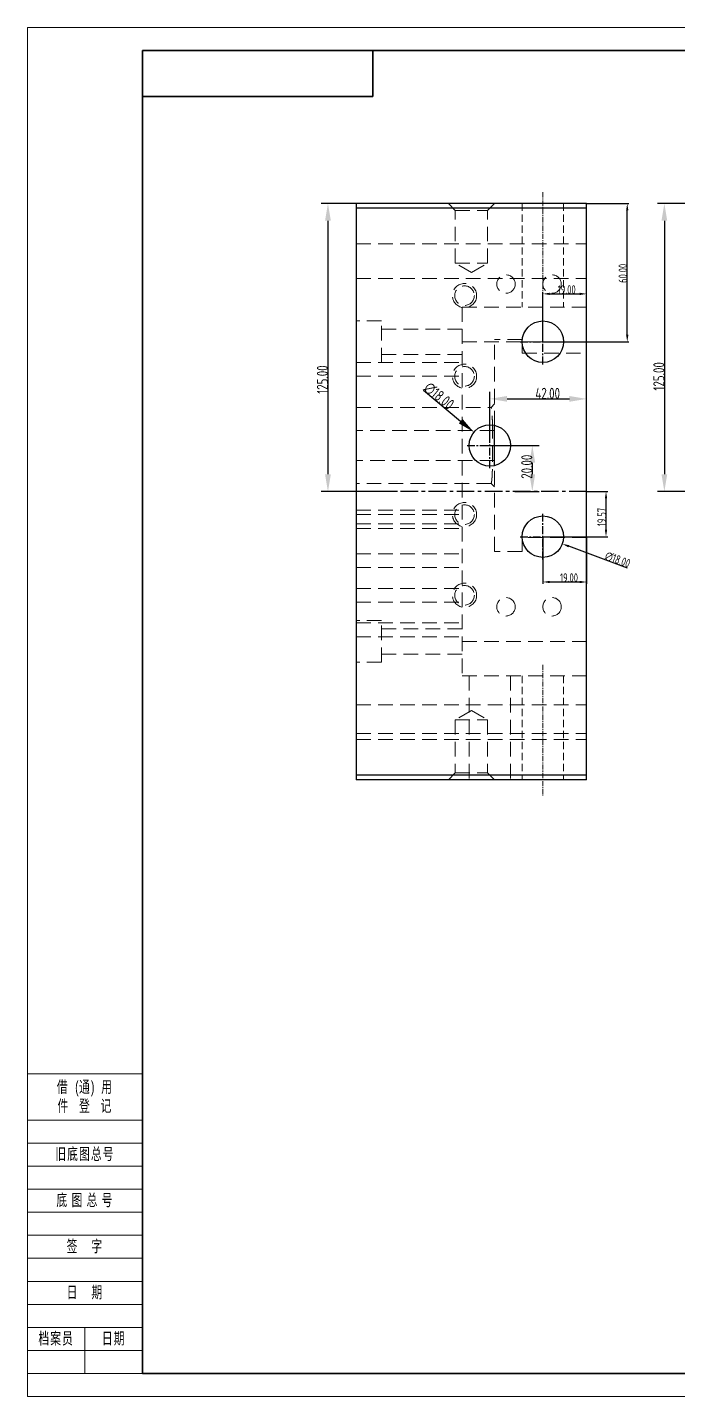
# Model space of a CAD drawing. Header units: millimetres. Extents: x 877 to 3677, y 1642 to 2236.
# Drawn here: x 1812 to 2094, y 1642 to 2236 of the extents above; entities that cross this region are included whole.
import ezdxf
from ezdxf.enums import TextEntityAlignment as Align

# ---------------------------------------------------------------- set-up
doc = ezdxf.new("R2010")
doc.units = ezdxf.units.MM
doc.linetypes.add('CENTER', pattern=[0.6, 0.375, -0.075, 0.075, -0.075])
doc.linetypes.add('HIDDEN', pattern=[9.525, 6.35, -3.175])
doc.layers.get('Defpoints').update_dxf_attribs({"lineweight": 5})
for name, color, linetype, lineweight in [('cool', 153, 'HIDDEN', 9), ('DEFAULT_2', 8, 'HIDDEN', 18), ('dim', 82, 'Continuous', 9), ('文字层', 3, 'Continuous', 18), ('粗实线', 7, 'Continuous', 30), ('粗实线层', 7, 'Continuous', 35), ('细实线层', 7, 'Continuous', 18)]:
    doc.layers.add(name, color=color, linetype=linetype, lineweight=lineweight)
doc.styles.add('标准', font='FSGB2312.ttf', dxfattribs={"width": 0.667})
doc.styles.add('标注', font='isocp.shx', dxfattribs={"width": 0.8, "bigfont": 'hztxt.shx'})
doc.dimstyles.new('副本 a4', dxfattribs={"dimscale": 1.5, "dimtxt": 3.2, "dimasz": 5, "dimexe": 2, "dimexo": 0, "dimgap": 0, "dimtad": 1, "dimzin": 0, "dimdsep": 46, "dimtxsty": '标注', "dimcen": 0, "dimdle": 3, "dimclrd": 4, "dimclre": 4, "dimclrt": 6, "dimazin": 0, "dimtfac": 1, "dimtofl": 0, "dimtmove": 0, "dimatfit": 3, "dimfxl": 0, "dimtolj": 1, "dimarcsym": 0})

# ---------------------------------------------------------------- blocks, each defined once
blk = doc.blocks.new('A3图框')
at = {"layer": '粗实线层'}
for p, q in [((-185, 143.5), (-185, -143.5)), ((205, 143.5), (-185, 143.5)), ((-135, 143.5), (-135, 133.5)), ((-135, 133.5), (-185, 133.5)), ((-185, -143.5), (205, -143.5))]:
    blk.add_line(p, q, dxfattribs=at)
at = {"layer": '细实线层'}
for p, q in [((-210, 148.5), (-210, -148.5)), ((210, 148.5), (-210, 148.5)), ((-210, -78.5), (-185, -78.5)), ((-210, -88.5), (-185, -88.5)), ((-210, -93.5), (-185, -93.5)), ((-210, -98.5), (-185, -98.5)), ((-210, -103.5), (-185, -103.5)), ((-210, -108.5), (-185, -108.5)), ((-210, -113.5), (-185, -113.5)), ((-210, -118.5), (-185, -118.5)), ((-210, -123.5), (-185, -123.5)), ((-210, -128.5), (-185, -128.5)), ((-210, -133.5), (-185, -133.5)), ((-197.5, -143.5), (-197.5, -133.5)), ((-210, -138.5), (-185, -138.5)), ((-210, -143.5), (-185, -143.5)), ((-210, -148.5), (210, -148.5))]:
    blk.add_line(p, q, dxfattribs=at)
at = {"layer": '文字层', "attachment_point": 5, "line_spacing_factor": 0.963108, "style": '标准'}
for s, insert, char_height, width in [('\\T1.1;借  (通)  用\\P件   登   记', (-197.5, -83.5), 2.5694, 48), ('\\T1.1;旧底图总号', (-197.5, -96), 2.5694, 48), ('\\T1.1;底 图 总 号', (-197.5, -106), 2.5694, 48), ('\\T1.1;签    字', (-197.5, -116), 2.5694, 48), ('\\T1.1;日    期', (-197.5, -126), 2.5694, 48), ('\\T1.1;档案员', (-203.75, -136), 2.569, 23), ('\\T1.1;日期', (-191.25, -136), 2.569, 23)]:
    blk.add_mtext(s, dxfattribs=dict(at, insert=insert, char_height=char_height, width=width))
at = {"layer": '文字层', "style": '标准', "width": 0.667}
blk.add_attdef('图纸编号', text='', height=5.19, rotation=180, dxfattribs=at).set_placement((-160, 138.5), align=Align.MIDDLE_CENTER)
for tag, p in [('登记', (-197.5, -91)), ('旧底图总号', (-197.5, -101)), ('底图总号', (-197.5, -111)), ('签字', (-197.5, -121)), ('签字日期', (-197.5, -131)), ('档案员', (-203.75, -141)), ('日期', (-191.25, -141))]:
    blk.add_attdef(tag, text='', height=2.6, dxfattribs=at).set_placement(p, align=Align.MIDDLE_CENTER)
blk = doc.blocks.new('A3A-C-Mechanical')
blk.add_blockref('A3图框', (0, 0))
blk = doc.blocks.new('*D278')
at = {"layer": 'Defpoints', "color": 0, "transparency": 16777216}
for p in [(2009.63, 2054.34), (2023.18, 2034.34), (2030.7, 2034.34)]:
    blk.add_point(p, dxfattribs=at)
at = {"layer": '粗实线', "color": 4, "lineweight": -2, "transparency": 16777216}
for p, q in [((2009.63, 2054.34), (2033.7, 2054.34)), ((2030.7, 2046.84), (2030.7, 2041.84)), ((2023.18, 2034.34), (2033.7, 2034.34))]:
    blk.add_line(p, q, dxfattribs=at)
at = {"layer": '粗实线', "color": 4, "transparency": 16777216}
for points in [[(2029.45, 2046.84), (2031.95, 2046.84), (2030.7, 2054.34)], [(2029.45, 2041.84), (2031.95, 2041.84), (2030.7, 2034.34)]]:
    blk.add_solid(points, dxfattribs=at)
at = {"layer": '粗实线', "color": 6, "transparency": 16777216, "insert": (2028.3, 2045.11), "char_height": 4.8, "attachment_point": 5, "rotation": 90, "style": '标注'}
blk.add_mtext('\\A1;20.00', dxfattribs=at)
blk = doc.blocks.new('*D279')
at = {"layer": 'Defpoints', "color": 0, "transparency": 16777216}
for p in [(2054.28, 2074.55), (2054.28, 2071.57), (2012.28, 2057.12)]:
    blk.add_point(p, dxfattribs=at)
at = {"layer": '粗实线', "color": 4, "lineweight": -2, "transparency": 16777216}
for p, q in [((2012.28, 2057.12), (2012.28, 2077.55)), ((2019.78, 2074.55), (2046.78, 2074.55)), ((2054.28, 2071.57), (2054.28, 2077.55))]:
    blk.add_line(p, q, dxfattribs=at)
at = {"layer": '粗实线', "color": 4, "transparency": 16777216}
for points in [[(2019.78, 2075.8), (2019.78, 2073.3), (2012.28, 2074.55)], [(2046.78, 2075.8), (2046.78, 2073.3), (2054.28, 2074.55)]]:
    blk.add_solid(points, dxfattribs=at)
at = {"layer": '粗实线', "color": 6, "transparency": 16777216, "insert": (2037.38, 2076.95), "char_height": 4.8, "attachment_point": 5, "style": '标注'}
blk.add_mtext('\\A1;42.00', dxfattribs=at)
blk = doc.blocks.new('*D280')
at = {"layer": 'Defpoints', "color": 0, "transparency": 16777216}
for p in [(2005.36, 2060.09), (2019.2, 2048.59)]:
    blk.add_point(p, dxfattribs=at)
at = {"layer": '粗实线', "color": 4, "lineweight": -2, "transparency": 16777216}
blk.add_line((1983.48, 2078.27), (1999.59, 2064.88), dxfattribs=at)
at = {"layer": '粗实线', "color": 4, "transparency": 16777216}
blk.add_solid([(2000.39, 2065.84), (1998.79, 2063.92), (2005.36, 2060.09)], dxfattribs=at)
at = {"layer": '粗实线', "color": 6, "transparency": 16777216, "insert": (1990.18, 2075.82), "char_height": 4.8, "attachment_point": 5, "rotation": 320.27769, "style": '标注'}
blk.add_mtext('\\A1;∅18.00', dxfattribs=at)
blk = doc.blocks.new('*D281')
at = {"layer": 'Defpoints', "color": 0, "transparency": 16777216}
for p in [(1972.15, 2159.34), (1941.98, 2034.34), (1972.15, 2034.34)]:
    blk.add_point(p, dxfattribs=at)
at = {"layer": '粗实线', "color": 4, "lineweight": -2, "transparency": 16777216}
for p, q in [((1972.15, 2159.34), (1938.98, 2159.34)), ((1941.98, 2151.84), (1941.98, 2041.84)), ((1972.15, 2034.34), (1938.98, 2034.34))]:
    blk.add_line(p, q, dxfattribs=at)
at = {"layer": '粗实线', "color": 4, "transparency": 16777216}
for points in [[(1940.73, 2151.84), (1943.23, 2151.84), (1941.98, 2159.34)], [(1940.73, 2041.84), (1943.23, 2041.84), (1941.98, 2034.34)]]:
    blk.add_solid(points, dxfattribs=at)
at = {"layer": '粗实线', "color": 6, "transparency": 16777216, "insert": (1939.58, 2082.92), "char_height": 4.8, "attachment_point": 5, "rotation": 90, "style": '标注'}
blk.add_mtext('\\A1;125.00', dxfattribs=at)
blk = doc.blocks.new('*D284')
at = {"layer": 'Defpoints', "color": 0, "transparency": 16777216}
for p in [(2114.81, 2159.34), (2088.02, 2034.34), (2107.51, 2034.34)]:
    blk.add_point(p, dxfattribs=at)
at = {"layer": '粗实线', "color": 4, "lineweight": -2, "transparency": 16777216}
for p, q in [((2114.81, 2159.34), (2085.02, 2159.34)), ((2088.02, 2151.84), (2088.02, 2041.84)), ((2107.51, 2034.34), (2085.02, 2034.34))]:
    blk.add_line(p, q, dxfattribs=at)
at = {"layer": '粗实线', "color": 4, "transparency": 16777216}
for points in [[(2086.77, 2151.84), (2089.27, 2151.84), (2088.02, 2159.34)], [(2086.77, 2041.84), (2089.27, 2041.84), (2088.02, 2034.34)]]:
    blk.add_solid(points, dxfattribs=at)
at = {"layer": '粗实线', "color": 6, "transparency": 16777216, "insert": (2085.62, 2084.32), "char_height": 4.8, "attachment_point": 5, "rotation": 90, "style": '标注'}
blk.add_mtext('\\A1;125.00', dxfattribs=at)
blk = doc.blocks.new('*D352')
at = {"layer": 'Defpoints', "color": 0, "transparency": 16777216}
for p in [(2054.28, 2034.34), (2062.69, 2034.34), (2035.28, 2014.77)]:
    blk.add_point(p, dxfattribs=at)
at = {"layer": 'dim', "color": 4, "linetype": 'Continuous', "lineweight": -2, "transparency": 16777216}
for p, q in [((2054.28, 2034.34), (2063.44, 2034.34)), ((2062.69, 2017.77), (2062.69, 2031.34)), ((2035.28, 2014.77), (2063.44, 2014.77))]:
    blk.add_line(p, q, dxfattribs=at)
at = {"layer": 'dim', "color": 4, "transparency": 16777216}
for points in [[(2062.19, 2031.34), (2063.19, 2031.34), (2062.69, 2034.34)], [(2062.19, 2017.77), (2063.19, 2017.77), (2062.69, 2014.77)]]:
    blk.add_solid(points, dxfattribs=at)
at = {"layer": 'dim', "color": 6, "transparency": 16777216, "insert": (2060.81, 2023.29), "char_height": 3.75, "attachment_point": 5, "rotation": 90, "style": '标注'}
blk.add_mtext('\\A1;19.57', dxfattribs=at)
blk = doc.blocks.new('*D353')
at = {"layer": 'Defpoints', "color": 0, "transparency": 16777216}
for p in [(2035.28, 2014.77), (2054.28, 2014.77), (2054.28, 1995.11)]:
    blk.add_point(p, dxfattribs=at)
at = {"layer": 'dim', "color": 4, "linetype": 'Continuous', "lineweight": -2, "transparency": 16777216}
for p, q in [((2035.28, 2014.77), (2035.28, 1994.36)), ((2054.28, 2014.77), (2054.28, 1994.36)), ((2038.28, 1995.11), (2051.28, 1995.11))]:
    blk.add_line(p, q, dxfattribs=at)
at = {"layer": 'dim', "color": 4, "transparency": 16777216}
for points in [[(2038.28, 1995.61), (2038.28, 1994.61), (2035.28, 1995.11)], [(2051.28, 1995.61), (2051.28, 1994.61), (2054.28, 1995.11)]]:
    blk.add_solid(points, dxfattribs=at)
at = {"layer": 'dim', "color": 6, "transparency": 16777216, "insert": (2046.62, 1996.99), "char_height": 3.75, "attachment_point": 5, "style": '标注'}
blk.add_mtext('\\A1;19.00', dxfattribs=at)
blk = doc.blocks.new('*D354')
at = {"layer": 'Defpoints', "color": 0, "transparency": 16777216}
for p in [(2026.84, 2017.9), (2043.72, 2011.64)]:
    blk.add_point(p, dxfattribs=at)
at = {"layer": 'dim', "color": 4, "linetype": 'Continuous', "lineweight": -2, "transparency": 16777216}
blk.add_line((2071.98, 2001.17), (2046.53, 2010.6), dxfattribs=at)
at = {"layer": 'dim', "color": 4, "transparency": 16777216}
blk.add_solid([(2046.71, 2011.07), (2046.36, 2010.13), (2043.72, 2011.64)], dxfattribs=at)
at = {"layer": 'dim', "color": 6, "transparency": 16777216, "insert": (2067.71, 2004.76), "char_height": 3.75, "attachment_point": 5, "rotation": 339.67404, "style": '标注'}
blk.add_mtext('\\A1;∅18.00', dxfattribs=at)
blk = doc.blocks.new('*D357')
at = {"layer": 'Defpoints', "color": 0, "transparency": 16777216}
for p in [(2054.28, 2120.1), (2035.28, 2099.34), (2054.28, 2099.34)]:
    blk.add_point(p, dxfattribs=at)
at = {"layer": 'dim', "color": 4, "linetype": 'Continuous', "lineweight": -2, "transparency": 16777216}
for p, q in [((2035.28, 2099.34), (2035.28, 2120.85)), ((2054.28, 2099.34), (2054.28, 2120.85)), ((2038.28, 2120.1), (2051.28, 2120.1))]:
    blk.add_line(p, q, dxfattribs=at)
at = {"layer": 'dim', "color": 4, "transparency": 16777216}
for points in [[(2038.28, 2120.6), (2038.28, 2119.6), (2035.28, 2120.1)], [(2051.28, 2120.6), (2051.28, 2119.6), (2054.28, 2120.1)]]:
    blk.add_solid(points, dxfattribs=at)
at = {"layer": 'dim', "color": 6, "transparency": 16777216, "insert": (2045.61, 2121.97), "char_height": 3.75, "attachment_point": 5, "style": '标注'}
blk.add_mtext('\\A1;19.00', dxfattribs=at)
blk = doc.blocks.new('*D359')
at = {"layer": 'Defpoints', "color": 0, "transparency": 16777216}
for p in [(2054.28, 2159.34), (2071.91, 2159.34), (2035.28, 2099.34)]:
    blk.add_point(p, dxfattribs=at)
at = {"layer": 'dim', "color": 4, "linetype": 'Continuous', "lineweight": -2, "transparency": 16777216}
for p, q in [((2054.28, 2159.34), (2072.66, 2159.34)), ((2071.91, 2102.34), (2071.91, 2156.34)), ((2035.28, 2099.34), (2072.66, 2099.34))]:
    blk.add_line(p, q, dxfattribs=at)
at = {"layer": 'dim', "color": 4, "transparency": 16777216}
for points in [[(2071.41, 2156.34), (2072.41, 2156.34), (2071.91, 2159.34)], [(2071.41, 2102.34), (2072.41, 2102.34), (2071.91, 2099.34)]]:
    blk.add_solid(points, dxfattribs=at)
at = {"layer": 'dim', "color": 6, "transparency": 16777216, "insert": (2070.03, 2129.01), "char_height": 3.75, "attachment_point": 5, "rotation": 90, "style": '标注'}
blk.add_mtext('\\A1;60.00', dxfattribs=at)

msp = doc.modelspace()

# ---------------------------------------------------------------- linework, layer by layer
at = {"color": 7, "linetype": 'Continuous'}
for p, q in [((1954.28, 2159.339), (1954.28, 1909.339)), ((2054.28, 2159.339), (1954.28, 2159.339)), ((2054.28, 2157.339), (1954.28, 2157.339)), ((2054.28, 1909.339), (2054.28, 2159.339)), ((2014.28, 2045.602), (2014.28, 2063.075)), ((2054.28, 1997.553), (2054.13, 1997.553)), ((2054.13, 1997.553), (2054.13, 1987.553)), ((2054.28, 1987.553), (2054.13, 1987.553)), ((2054.28, 1911.339), (1954.28, 1911.339)), ((2054.28, 1909.339), (1954.28, 1909.339))]:
    msp.add_line(p, q, dxfattribs=at)
at = {"color": 1, "linetype": 'CENTER', "ltscale": 9.144}
for p, q in [((2035.28, 2089.439), (2035.28, 2109.239)), ((2025.38, 2099.339), (2045.18, 2099.339)), ((2012.28, 2044.439), (2012.28, 2064.239)), ((2002.38, 2054.339), (2022.18, 2054.339)), ((2035.28, 2004.87), (2035.28, 2024.67)), ((2025.38, 2014.77), (2045.18, 2014.77))]:
    msp.add_line(p, q, dxfattribs=at)
at = {"color": 1, "linetype": 'CENTER', "ltscale": 20.32}
msp.add_line((2054.28, 2034.339), (1954.28, 2034.339), dxfattribs=at)
at = {"color": 7, "linetype": 'Continuous'}
for centre in [(2035.28, 2099.339), (2012.28, 2054.339), (2035.28, 2014.77)]:
    msp.add_circle(centre, 9, dxfattribs=at)
at = {"layer": 'cool', "color": 1, "linetype": 'CENTER', "ltscale": 6}
for p, q in [((2035.28, 2164.164), (2035.28, 2107.319)), ((2035.28, 1959.164), (2035.28, 1902.319))]:
    msp.add_line(p, q, dxfattribs=at)
at = {"layer": 'cool', "linetype": 'HIDDEN', "ltscale": 0.5}
for p, q in [((2026.28, 2159.339), (2026.28, 2114.339)), ((2044.28, 2159.339), (2044.28, 2114.339)), ((2026.28, 1954.339), (2026.28, 1909.339)), ((2044.28, 1954.339), (2044.28, 1909.339))]:
    msp.add_line(p, q, dxfattribs=at)
at = {"layer": 'DEFAULT_2', "color": 8, "linetype": 'HIDDEN'}
for p, q in [((1997.28, 2156.339), (1994.28, 2159.339)), ((1997.28, 2133.38), (1997.28, 2156.339)), ((1997.28, 2156.339), (2011.28, 2156.339)), ((2011.28, 2156.339), (2014.28, 2159.339)), ((2011.28, 2133.38), (2011.28, 2156.339)), ((2054.13, 2159.339), (2054.13, 2114.339)), ((1954.28, 2141.839), (2054.28, 2141.839)), ((1997.28, 2133.38), (2011.28, 2133.38)), ((2004.28, 2129.339), (1997.28, 2133.38)), ((2004.28, 2129.339), (2011.28, 2133.38)), ((1954.28, 2126.839), (2054.28, 2126.839)), ((2000.28, 2114.339), (2000.28, 1954.339)), ((2000.28, 2114.339), (2054.28, 2114.339)), ((1965.28, 2108.339), (1954.28, 2108.339)), ((1965.28, 2090.339), (1965.28, 2108.339)), ((1965.28, 2104.839), (2000.28, 2104.839)), ((2054.28, 2099.339), (2000.28, 2099.339)), ((2014.28, 2063.075), (2014.28, 2100.339)), ((2026.28, 2100.339), (2014.28, 2100.339)), ((2026.28, 2100.339), (2026.28, 2094.339)), ((1965.28, 2093.839), (2000.28, 2093.839)), ((2026.28, 2094.339), (2054.28, 2094.339)), ((1954.28, 2090.339), (2000.28, 2090.34)), ((1954.28, 2084.34), (2000.28, 2084.34)), ((1954.28, 2070.839), (2012.78, 2070.839)), ((2014.28, 2072.339), (2012.78, 2070.839)), ((2014.28, 2060.839), (1954.28, 2060.839)), ((2013.414, 2047.839), (2013.414, 2060.839)), ((2014.28, 2047.839), (1954.28, 2047.839)), ((2014.28, 2008.339), (2014.28, 2045.602)), ((2012.78, 2037.839), (1954.28, 2037.839)), ((2014.28, 2036.339), (2012.78, 2037.839)), ((1954.28, 2026.339), (2000.28, 2026.339)), ((1954.28, 2024.337), (2000.28, 2024.337)), ((1954.28, 2020.339), (2000.28, 2020.339)), ((1954.28, 2018.337), (2000.28, 2018.337)), ((2054.28, 2014.339), (2026.28, 2014.339)), ((2026.28, 2014.339), (2026.28, 2008.339)), ((2026.28, 2008.339), (2014.28, 2008.339)), ((1954.28, 2007.339), (2000.28, 2007.339)), ((1954.28, 2001.339), (2000.28, 2001.339)), ((1954.28, 1992.339), (2000.28, 1992.339)), ((1954.28, 1986.339), (2000.28, 1986.339)), ((1965.28, 1978.339), (1954.28, 1978.339)), ((1965.28, 1960.339), (1965.28, 1978.339)), ((1954.28, 1977.339), (2000.28, 1977.339)), ((1965.28, 1974.839), (2000.28, 1974.839)), ((1954.28, 1971.339), (2000.28, 1971.339)), ((2054.28, 1969.339), (2000.28, 1969.339)), ((1965.28, 1960.339), (1954.28, 1960.339)), ((1965.28, 1963.839), (2000.28, 1963.839)), ((2054.28, 1954.339), (2000.28, 1954.339)), ((2003.28, 1954.339), (2003.28, 1909.339)), ((2021.28, 1954.339), (2021.28, 1909.339)), ((1954.28, 1941.839), (2054.28, 1941.839)), ((2004.28, 1939.339), (1997.28, 1935.297)), ((2004.28, 1939.339), (2011.28, 1935.297)), ((1997.28, 1935.297), (2011.28, 1935.297)), ((1997.28, 1935.297), (1997.28, 1912.339)), ((2011.28, 1935.297), (2011.28, 1912.339)), ((1954.28, 1929.339), (2054.28, 1929.339)), ((1954.28, 1926.839), (2054.28, 1926.839)), ((1997.28, 1912.339), (1994.28, 1909.339)), ((1997.28, 1912.339), (2011.28, 1912.339)), ((2011.28, 1912.339), (2014.28, 1909.339))]:
    msp.add_line(p, q, dxfattribs=at)
for centre, radius in [((2019.28, 2124.339), 4), ((2039.28, 2124.339), 4), ((2001.28, 2119.339), 5.25), ((2001.28, 2119.339), 4.25), ((2001.28, 2084.339), 5.25), ((2001.28, 2084.339), 4.25), ((2001.28, 2024.339), 5.25), ((2001.28, 2024.339), 4.25), ((2001.28, 1989.339), 5.25), ((2001.28, 1989.339), 4.25), ((2019.28, 1984.339), 4), ((2039.28, 1984.339), 4)]:
    msp.add_circle(centre, radius, dxfattribs=at)
for points, knots in [([(2013.414, 2060.839), (2013.412, 2061.532), (2013.405, 2062.88), (2013.366, 2064.815), (2013.305, 2066.552), (2013.226, 2068.027), (2013.144, 2069.072), (2013.07, 2069.747), (2013.017, 2070.13), (2012.964, 2070.428), (2012.904, 2070.646), (2012.856, 2070.773), (2012.803, 2070.839), (2012.78, 2070.839)], [0, 0, 0, 0, 0.2064637, 0.4017914, 0.5765593, 0.7245486, 0.8419427, 0.8885427, 0.9269244, 0.9570825, 0.9790784, 0.9930945, 1, 1, 1, 1]), ([(2012.78, 2037.839), (2012.803, 2037.839), (2012.856, 2037.904), (2012.904, 2038.031), (2012.964, 2038.25), (2013.017, 2038.547), (2013.07, 2038.931), (2013.144, 2039.606), (2013.226, 2040.65), (2013.304, 2042.125), (2013.367, 2043.863), (2013.405, 2045.797), (2013.409, 2047.146), (2013.414, 2047.839)], [0, 0, 0, 0, 0.0069193, 0.020932, 0.0429273, 0.0730892, 0.1114751, 0.1580761, 0.2754718, 0.4234613, 0.5982382, 0.7935558, 1, 1, 1, 1])]:
    msp.add_open_spline(points, degree=3, knots=knots, dxfattribs=at)

# ---------------------------------------------------------------- block references
at = {"xscale": 2, "yscale": 2, "zscale": 2}
msp.add_blockref('A3A-C-Mechanical', (2231.503, 1938.708), dxfattribs=at)

# ---------------------------------------------------------------- dimensions: what is measured, and where the dimension line sits
at = {"layer": 'dim'}
for base, p1, p2, picture, middle in [((2071.907, 2159.339), (2035.28, 2099.339), (2054.28, 2159.339), '*D359', (2071.907, 2129.015)), ((2062.689, 2034.339), (2035.28, 2014.77), (2054.28, 2034.339), '*D352', (2062.689, 2023.294))]:
    dim = msp.add_linear_dim(base=base, p1=p1, p2=p2, angle=90, dimstyle='副本 a4', override={"dimtxt": 2.5, "dimasz": 2, "dimexe": 0.49975}, dxfattribs=at)
    dim.commit()
    dim.dimension.update_dxf_attribs({"geometry": picture, "text_midpoint": middle, "dimtype": 160})
for base, p1, p2, picture, middle in [((2054.28, 2120.096), (2035.28, 2099.339), (2054.28, 2099.339), '*D357', (2045.613, 2120.096)), ((2054.28, 1995.113), (2035.28, 2014.77), (2054.28, 2014.77), '*D353', (2046.618, 1995.113))]:
    dim = msp.add_linear_dim(base=base, p1=p1, p2=p2, dimstyle='副本 a4', override={"dimtxt": 2.5, "dimasz": 2, "dimexe": 0.49975}, dxfattribs=at)
    dim.commit()
    dim.dimension.update_dxf_attribs({"geometry": picture, "text_midpoint": middle, "dimtype": 160})
dim = msp.add_diameter_dim_2p(p1=(2026.84, 2017.896), p2=(2043.719, 2011.643), dimstyle='副本 a4', override={"dimtxt": 2.5, "dimasz": 2, "dimexe": 0.49975}, dxfattribs=at)
dim.commit()
dim.dimension.update_dxf_attribs({"geometry": '*D354', "text_midpoint": (2067.059, 2002.998), "dimtype": 163})
at = {"layer": '粗实线'}
for base, p1, p2, picture, middle in [((1941.983, 2034.339), (1972.152, 2159.339), (1972.152, 2034.339), '*D281', (1941.983, 2082.919)), ((2088.021, 2034.339), (2114.814, 2159.339), (2107.507, 2034.339), '*D284', (2088.021, 2084.315)), ((2030.7, 2034.339), (2009.631, 2054.339), (2023.176, 2034.339), '*D278', (2030.7, 2045.114))]:
    dim = msp.add_linear_dim(base=base, p1=p1, p2=p2, angle=90, dimstyle='副本 a4', dxfattribs=at)
    dim.commit()
    dim.dimension.update_dxf_attribs({"geometry": picture, "text_midpoint": middle, "dimtype": 160})
dim = msp.add_diameter_dim_2p(p1=(2019.202, 2048.587), p2=(2005.357, 2060.09), dimstyle='副本 a4', dxfattribs=at)
dim.commit()
dim.dimension.update_dxf_attribs({"geometry": '*D280', "text_midpoint": (1990.184, 2075.818)})
dim = msp.add_linear_dim(base=(2054.28, 2074.546), p1=(2012.28, 2057.122), p2=(2054.28, 2071.567), dimstyle='副本 a4', dxfattribs=at)
dim.commit()
dim.dimension.update_dxf_attribs({"geometry": '*D279', "text_midpoint": (2037.385, 2074.546), "dimtype": 160})

doc.saveas('drawing.dxf')
